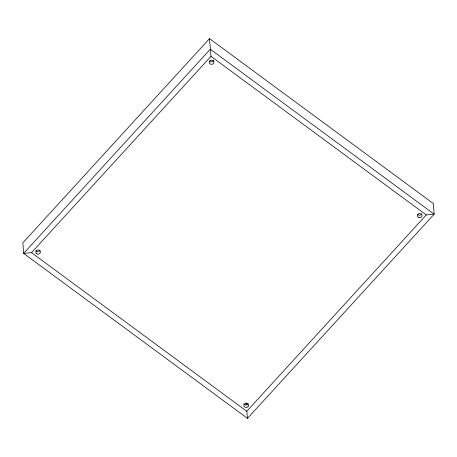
<?xml version="1.0" encoding="UTF-8"?>
<svg xmlns="http://www.w3.org/2000/svg" width="457" height="457" viewBox="0 0 457 457"><rect width="100%" height="100%" fill="white"/><g stroke="black" fill="none" stroke-linecap="round" stroke-linejoin="round"><path stroke-width="0.69" d="M209.506 38.634L22.85 242.827L23.627 253.412L247.494 418.366L434.15 214.173L433.373 203.588L209.506 38.634L210.997 56.32L426.255 214.933L434.15 214.173L210.283 49.219L23.627 253.412L31.522 252.658L246.78 411.266L247.494 418.366M31.522 252.658L210.997 56.32M246.78 411.266L426.255 214.933M246.157 402.8L246.312 404.919M421.617 213.967A2.336 2.102 -4.2 0 1 417.589 214.356M248.174 403.651A2.336 2.102 -4.2 0 1 247.883 404.131L247.46 404.536A2.336 2.102 -4.2 0 1 244.615 404.622L244.175 404.245A2.336 2.102 -4.2 0 1 243.861 403.777M40.039 250.436A2.336 2.102 -4.2 0 1 36.012 250.824M213.602 60.495A2.336 2.102 -4.2 0 1 209.614 61.158M210.106 60.632L209.689 61.044A2.336 2.102 -4.2 0 0 210.083 63.854A2.336 2.102 -4.2 0 0 213.236 63.712A2.336 2.102 -4.2 0 0 213.396 60.867L212.951 60.501A2.336 2.102 -4.2 0 0 210.106 60.632M248.06 406.576L247.637 406.976A2.336 2.102 -4.2 0 1 244.792 407.061L244.358 406.69A2.336 2.102 -4.2 0 1 244.575 403.851A2.336 2.102 -4.2 0 1 247.728 403.754A2.336 2.102 -4.2 0 1 248.06 406.576M418.184 217.195A2.336 2.102 -4.2 0 0 421.977 215.887A2.336 2.102 -4.2 0 0 418.869 213.596A2.336 2.102 -4.2 0 0 418.184 217.195M36.606 253.664A2.336 2.102 -4.2 0 0 40.405 252.355A2.336 2.102 -4.2 0 0 37.297 250.065A2.336 2.102 -4.2 0 0 36.606 253.664"/></g></svg>
